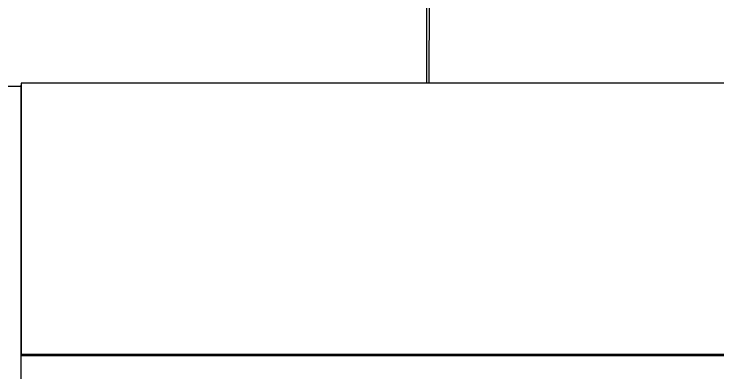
# Model space of a CAD drawing. Header units: millimetres. Extents: x 15 to 1184, y 5 to 836.
# Drawn here: x 843.37 to 849.34, y 632.62 to 635.66 of the extents above; entities that cross this region are included whole.
import ezdxf

# ---------------------------------------------------------------- set-up
doc = ezdxf.new("R2010")
doc.units = ezdxf.units.MM
doc.layers.get('0').update_dxf_attribs({"lineweight": 18})

msp = doc.modelspace()

# ---------------------------------------------------------------- linework, layer by layer
at = {"color": 7, "linetype": 'Continuous', "lineweight": 25}
for p, q in [((846.8787, 640.7449), (846.8666, 635.0767)), ((846.891, 635.0767), (846.9031, 640.7449)), ((843.4263, 635.0767), (843.4241, 635.0499)), ((843.4263, 635.0767), (843.4263, 632.7772)), ((853.4262, 635.0767), (843.4263, 635.0767)), ((843.4241, 635.0499), (841.6876, 635.0499)), ((843.4241, 635.0499), (843.4242, 631.5506)), ((843.4263, 632.7772), (843.425, 632.7607)), ((843.425, 632.7607), (843.425, 631.5609)), ((853.425, 632.7607), (843.425, 632.7607)), ((843.4263, 632.7772), (853.4263, 632.7772))]:
    msp.add_line(p, q, dxfattribs=at)

doc.saveas('drawing.dxf')
